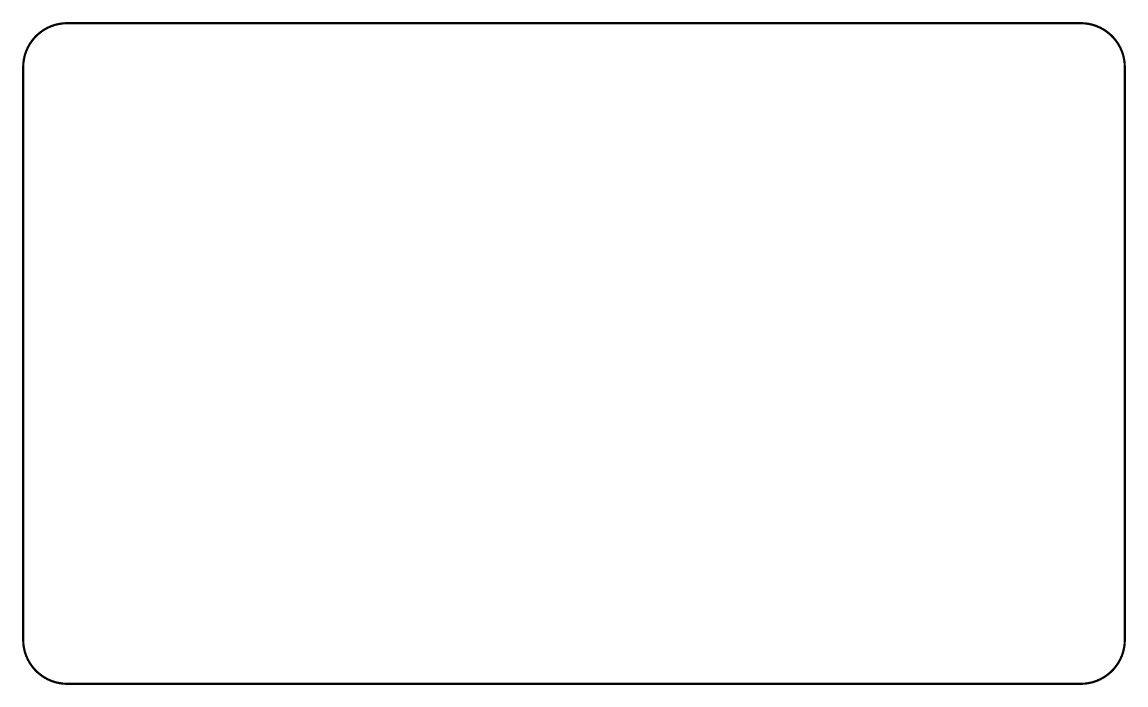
# Model space of a CAD drawing. Header units: inches. Extents: x -0.1 to 50, y 0.1 to 30.2.
import ezdxf

# ---------------------------------------------------------------- set-up
doc = ezdxf.new("R2010")
doc.units = ezdxf.units.IN
doc.layers.add('KeepOutLayer', color=6, linetype='Continuous')

msp = doc.modelspace()

# ---------------------------------------------------------------- linework, layer by layer
at = {"layer": 'KeepOutLayer'}
for points in [[(-0.011, 28.173, 0.1, 0.1, -0.414214), (1.989, 30.173, 0.1, 0.1, 0)], [(1.989, 30.173, 0.1, 0.1, 0), (47.989, 30.173, 0.1, 0.1, 0)], [(47.989, 30.173, 0.1, 0.1, -0.414214), (49.989, 28.173, 0.1, 0.1, 0)], [(-0.011, 2.173, 0.1, 0.1, 0), (-0.011, 28.173, 0.1, 0.1, 0)], [(49.989, 2.173, 0.1, 0.1, 0), (49.989, 28.173, 0.1, 0.1, 0)], [(1.989, 0.173, 0.1, 0.1, -0.414214), (-0.011, 2.173, 0.1, 0.1, 0)], [(49.989, 2.173, 0.1, 0.1, -0.414214), (47.989, 0.173, 0.1, 0.1, 0)], [(1.989, 0.173, 0.1, 0.1, 0), (47.989, 0.173, 0.1, 0.1, 0)]]:
    msp.add_lwpolyline(points, format="xyseb", dxfattribs=at)
for points in [[(1.964, 30.173, 0.05, 0.05, 1), (2.014, 30.173, 0.05, 0.05, 1)], [(1.964, 30.173, 0.05, 0.05, 1), (2.014, 30.173, 0.05, 0.05, 1)], [(47.964, 30.173, 0.05, 0.05, 1), (48.014, 30.173, 0.05, 0.05, 1)], [(47.964, 30.173, 0.05, 0.05, 1), (48.014, 30.173, 0.05, 0.05, 1)], [(-0.036, 28.173, 0.05, 0.05, 1), (0.014, 28.173, 0.05, 0.05, 1)], [(-0.036, 28.173, 0.05, 0.05, 1), (0.014, 28.173, 0.05, 0.05, 1)], [(49.964, 28.173, 0.05, 0.05, 1), (50.014, 28.173, 0.05, 0.05, 1)], [(49.964, 28.173, 0.05, 0.05, 1), (50.014, 28.173, 0.05, 0.05, 1)], [(-0.036, 2.173, 0.05, 0.05, 1), (0.014, 2.173, 0.05, 0.05, 1)], [(-0.036, 2.173, 0.05, 0.05, 1), (0.014, 2.173, 0.05, 0.05, 1)], [(49.964, 2.173, 0.05, 0.05, 1), (50.014, 2.173, 0.05, 0.05, 1)], [(49.964, 2.173, 0.05, 0.05, 1), (50.014, 2.173, 0.05, 0.05, 1)], [(1.964, 0.173, 0.05, 0.05, 1), (2.014, 0.173, 0.05, 0.05, 1)], [(1.964, 0.173, 0.05, 0.05, 1), (2.014, 0.173, 0.05, 0.05, 1)], [(47.964, 0.173, 0.05, 0.05, 1), (48.014, 0.173, 0.05, 0.05, 1)], [(47.964, 0.173, 0.05, 0.05, 1), (48.014, 0.173, 0.05, 0.05, 1)]]:
    msp.add_lwpolyline(points, format="xyseb", close=True, dxfattribs=at)

doc.saveas('drawing.dxf')
